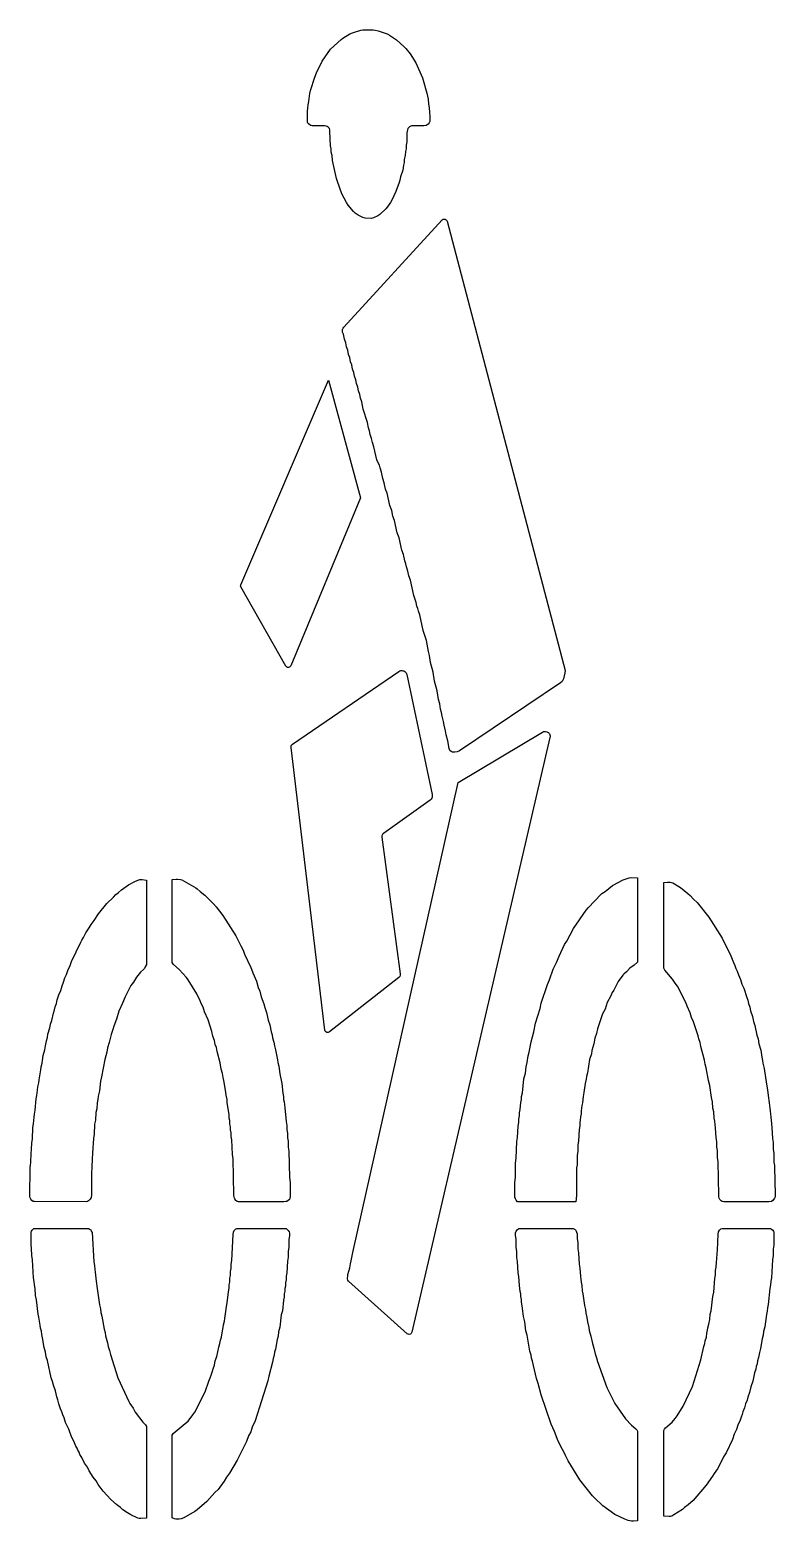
# Model space of a CAD drawing. Header units: inches. Extents: x 3 to 39, y 3 to 75.
import ezdxf

# ---------------------------------------------------------------- set-up
doc = ezdxf.new("R2010")
doc.units = ezdxf.units.IN
doc.header["$MEASUREMENT"] = 0
doc.layers.add('CUT', color=1, linetype='Continuous')

msp = doc.modelspace()

# ---------------------------------------------------------------- linework, layer by layer
at = {"layer": 'CUT'}
for points in [[(20.415, 66.66), (20.261, 66.437), (20.191, 66.352), (19.904, 66.084), (19.809, 66.013), (19.597, 65.923), (19.492, 65.896), (19.202, 65.911), (19.086, 65.934), (18.866, 66.053), (18.716, 66.151), (18.639, 66.23), (18.382, 66.539), (18.301, 66.666), (18.07, 67.09), (17.855, 67.675), (17.81, 67.819), (17.618, 68.697), (17.595, 68.936), (17.562, 69.096), (17.554, 69.254), (17.526, 69.404), (17.496, 70.097), (17.486, 70.176), (17.467, 70.23), (17.441, 70.271), (17.407, 70.304), (17.358, 70.336), (17.314, 70.353), (17.226, 70.363), (16.634, 70.369), (16.578, 70.383), (16.517, 70.414), (16.462, 70.455), (16.434, 70.492), (16.416, 70.536), (16.407, 70.604), (16.408, 71.065), (16.434, 71.216), (16.443, 71.383), (16.48, 71.543), (16.531, 71.931), (16.564, 72.068), (16.764, 72.722), (16.846, 72.927), (17.117, 73.489), (17.528, 74.06), (18.031, 74.537), (18.122, 74.599), (18.459, 74.802), (18.586, 74.858), (18.992, 74.978), (19.09, 74.996), (19.21, 75), (19.582, 74.999), (19.682, 74.991), (19.826, 74.951), (20.266, 74.806), (20.37, 74.748), (20.715, 74.521), (21.087, 74.183), (21.167, 74.093), (21.365, 73.839), (21.647, 73.399), (21.971, 72.684), (22.181, 71.939), (22.234, 71.652), (22.259, 71.403), (22.292, 71.243), (22.298, 71.004), (22.327, 70.814), (22.327, 70.654), (22.317, 70.577), (22.29, 70.516), (22.243, 70.453), (22.192, 70.407), (22.141, 70.382), (22.025, 70.364), (21.443, 70.358), (21.397, 70.345), (21.346, 70.317), (21.294, 70.274), (21.26, 70.23), (21.242, 70.178), (21.211, 70.02), (21.205, 69.6), (21.179, 69.439), (21.172, 69.261), (21.147, 69.12), (21.134, 68.932), (21.088, 68.737), (21.074, 68.6), (21.042, 68.459), (21.009, 68.231), (20.907, 67.905), (20.876, 67.739), (20.845, 67.634), (20.684, 67.189), (20.48, 66.774)], [(22.922, 65.821), (22.964, 65.853), (23.016, 65.865), (23.068, 65.858), (23.113, 65.831), (23.138, 65.8), (23.152, 65.767), (28.864, 44.063), (28.846, 43.952), (28.771, 43.665), (28.708, 43.542), (28.632, 43.466), (23.747, 40.198), (23.643, 40.142), (23.527, 40.127), (23.409, 40.131), (23.349, 40.153), (23.291, 40.214), (23.252, 40.303), (23.189, 40.669), (23.109, 40.959), (23.083, 41.157), (23.01, 41.428), (22.987, 41.606), (22.918, 41.857), (22.891, 42.044), (22.842, 42.206), (22.806, 42.454), (22.741, 42.674), (22.676, 43.091), (22.553, 43.548), (22.483, 43.995), (22.36, 44.451), (22.305, 44.788), (22.25, 44.986), (22.162, 45.511), (22.006, 46), (21.831, 46.755), (21.768, 46.933), (21.739, 47.057), (21.698, 47.178), (21.668, 47.354), (21.553, 47.696), (21.382, 48.431), (21.308, 48.638), (21.263, 48.864), (21.193, 49.073), (21.159, 49.227), (21.109, 49.367), (21.049, 49.662), (20.971, 49.878), (20.833, 50.476), (20.748, 50.711), (20.61, 51.309), (20.533, 51.525), (20.477, 51.801), (20.395, 52.036), (20.26, 52.624), (20.185, 52.831), (20.122, 53.135), (20.052, 53.332), (19.988, 53.647), (19.916, 53.856), (19.883, 53.988), (19.807, 54.134), (19.766, 54.247), (19.621, 54.874), (19.547, 55.081), (19.508, 55.277), (19.446, 55.455), (19.411, 55.632), (19.354, 55.791), (19.306, 56.037), (19.103, 56.69), (19.033, 57.034), (18.969, 57.212), (18.932, 57.399), (18.873, 57.567), (18.836, 57.754), (18.777, 57.922), (18.74, 58.109), (18.68, 58.278), (18.646, 58.454), (18.587, 58.623), (18.545, 58.828), (18.49, 58.978), (18.451, 59.174), (18.394, 59.333), (18.355, 59.529), (18.298, 59.688), (18.259, 59.884), (18.195, 60.062), (18.146, 60.308), (18.107, 60.404), (18.1, 60.477), (18.108, 60.538), (18.13, 60.596), (18.165, 60.646)], [(18.967, 52.401), (15.599, 44.299), (15.577, 44.264), (15.545, 44.237), (15.496, 44.219), (15.445, 44.222), (15.398, 44.244), (15.363, 44.282), (13.198, 48.104), (13.183, 48.153), (13.185, 48.182), (13.192, 48.206), (17.425, 58.093)], [(20.828, 44.028), (20.872, 44.05), (20.919, 44.063), (20.968, 44.067), (21.017, 44.061), (21.063, 44.046), (21.106, 44.021), (21.143, 43.989), (21.173, 43.951), (21.193, 43.913), (21.206, 43.872), (22.43, 38.085), (22.438, 38.016), (22.43, 37.959), (22.41, 37.905), (22.378, 37.857), (22.337, 37.816), (20.082, 36.199), (20.058, 36.177), (20.035, 36.148), (20.019, 36.116), (20.009, 36.08), (20.008, 36.028), (20.892, 29.42), (20.889, 29.358), (20.865, 29.3), (20.824, 29.255), (17.472, 26.619), (17.44, 26.601), (17.405, 26.591), (17.351, 26.595), (17.303, 26.619), (17.268, 26.66), (17.251, 26.711), (15.617, 40.352), (15.617, 40.398), (15.63, 40.443), (15.655, 40.482), (15.689, 40.514)], [(18.365, 14.908), (18.449, 15.228), (18.481, 15.426), (18.522, 15.576), (18.604, 15.968), (23.685, 38.663), (27.761, 41.097), (27.811, 41.119), (27.864, 41.129), (27.913, 41.128), (27.966, 41.115), (28.009, 41.094), (28.044, 41.07), (28.073, 41.039), (28.097, 41.004), (28.115, 40.966), (28.127, 40.919), (28.129, 40.87), (28.123, 40.829), (21.45, 12.126), (21.44, 12.097), (21.422, 12.068), (21.38, 12.034), (21.329, 12.019), (21.276, 12.024), (21.229, 12.049), (18.388, 14.589), (18.352, 14.639), (18.337, 14.696), (18.339, 14.736), (18.361, 14.836)], [(3.548, 24.931), (3.595, 25.114), (3.609, 25.242), (3.649, 25.48), (3.727, 25.761), (3.756, 25.949), (3.805, 26.186), (3.851, 26.348), (3.876, 26.515), (3.97, 26.812), (3.999, 26.988), (4.06, 27.166), (4.142, 27.529), (4.198, 27.688), (4.232, 27.832), (4.291, 27.991), (4.326, 28.165), (4.404, 28.404), (4.5, 28.623), (4.558, 28.846), (4.632, 29.019), (4.694, 29.23), (4.778, 29.4), (4.833, 29.581), (4.952, 29.835), (5.011, 30.013), (5.465, 30.956), (5.511, 31.044), (5.599, 31.177), (5.709, 31.401), (5.873, 31.642), (5.963, 31.808), (6.109, 31.999), (6.312, 32.323), (6.718, 32.822), (7.048, 33.133), (7.159, 33.251), (7.283, 33.348), (7.426, 33.482), (7.766, 33.716), (8.074, 33.885), (8.264, 33.958), (8.321, 33.971), (8.429, 33.971), (8.629, 33.948), (8.629, 29.881), (8.594, 29.787), (8.536, 29.683), (8.491, 29.631), (8.35, 29.503), (8.213, 29.343), (8.154, 29.261), (8.008, 29.021), (7.884, 28.864), (7.599, 28.322), (7.47, 28.001), (7.295, 27.617), (7.183, 27.241), (7.05, 26.905), (7.01, 26.731), (6.925, 26.496), (6.84, 26.113), (6.752, 25.847), (6.72, 25.641), (6.616, 25.284), (6.469, 24.451), (6.414, 24.244), (6.359, 23.775), (6.3, 23.521), (6.287, 23.363), (6.256, 23.203), (6.231, 22.903), (6.193, 22.724), (6.166, 22.354), (6.13, 22.174), (6.104, 21.673), (6.072, 21.493), (6.065, 21.224), (6.038, 21.054), (6.034, 20.713), (6.005, 20.524), (6.003, 20.052), (5.973, 19.833), (5.972, 18.736), (5.956, 18.621), (5.919, 18.554), (5.841, 18.466), (5.794, 18.437), (5.729, 18.425), (3.225, 18.426), (3.169, 18.437), (3.105, 18.477), (3.047, 18.542), (3.016, 18.603), (3, 18.68), (3.025, 20.088), (3.03, 20.177), (3.057, 20.327), (3.061, 20.758), (3.089, 20.938), (3.094, 21.258), (3.127, 21.447), (3.153, 22.01), (3.184, 22.179), (3.19, 22.348), (3.215, 22.499), (3.224, 22.656), (3.259, 22.836), (3.308, 23.387), (3.343, 23.557), (3.351, 23.684), (3.375, 23.815), (3.388, 23.973), (3.434, 24.168), (3.45, 24.315), (3.532, 24.794)], [(12.758, 21.406), (12.729, 21.566), (12.722, 21.745), (12.698, 21.886), (12.69, 22.034), (12.666, 22.174), (12.656, 22.342), (12.634, 22.463), (12.625, 22.63), (12.538, 23.199), (12.526, 23.357), (12.478, 23.561), (12.462, 23.708), (12.367, 24.283), (12.336, 24.414), (12.309, 24.612), (12.246, 24.823), (12.2, 25.13), (12.045, 25.682), (12.009, 25.867), (11.958, 26.017), (11.922, 26.204), (11.847, 26.411), (11.797, 26.633), (11.609, 27.196), (11.434, 27.592), (11.366, 27.811), (11.269, 27.998), (11.223, 28.118), (11.067, 28.454), (10.65, 29.131), (10.571, 29.248), (10.219, 29.634), (9.936, 29.873), (9.902, 29.919), (9.877, 29.974), (9.877, 33.984), (10.067, 33.998), (10.136, 33.996), (10.275, 33.979), (10.35, 33.956), (11.024, 33.576), (11.087, 33.527), (11.227, 33.398), (11.451, 33.228), (11.877, 32.8), (12.002, 32.656), (12.33, 32.235), (12.952, 31.26), (13.185, 30.769), (13.307, 30.562), (13.376, 30.379), (13.682, 29.733), (13.715, 29.65), (13.767, 29.467), (13.941, 29.071), (14.028, 28.772), (14.107, 28.59), (14.177, 28.318), (14.305, 27.969), (14.343, 27.795), (14.429, 27.56), (14.512, 27.188), (14.592, 26.962), (14.661, 26.627), (14.702, 26.478), (14.725, 26.342), (14.789, 26.131), (14.818, 25.945), (14.874, 25.753), (14.924, 25.426), (14.96, 25.276), (14.976, 25.139), (15.021, 24.965), (15.071, 24.598), (15.114, 24.434), (15.132, 24.288), (15.165, 24.137), (15.214, 23.667), (15.248, 23.507), (15.26, 23.351), (15.28, 23.249), (15.293, 23.123), (15.324, 22.962), (15.374, 22.3), (15.411, 22.101), (15.417, 21.892), (15.444, 21.732), (15.449, 21.513), (15.475, 21.353), (15.481, 21.063), (15.512, 20.863), (15.54, 19.596), (15.573, 19.347), (15.573, 18.673), (15.563, 18.596), (15.536, 18.535), (15.484, 18.477), (15.418, 18.439), (15.361, 18.426), (15.272, 18.423), (13.08, 18.425), (13.042, 18.429), (13.009, 18.44), (12.975, 18.458), (12.948, 18.479), (12.9, 18.561), (12.866, 18.633), (12.851, 18.754), (12.822, 20.494), (12.787, 20.704)], [(27.12, 25.64), (27.21, 26.143), (27.348, 26.626), (27.425, 27.041), (27.648, 27.752), (27.704, 28.014), (27.998, 28.903), (28.106, 29.139), (28.281, 29.653), (28.438, 29.979), (28.563, 30.28), (28.83, 30.836), (28.929, 30.995), (29.254, 31.608), (29.874, 32.501), (29.976, 32.625), (30.573, 33.251), (30.634, 33.302), (30.785, 33.399), (31.137, 33.684), (31.664, 33.955), (31.802, 34.017), (31.945, 34.062), (32.074, 34.072), (32.346, 34.062), (32.346, 29.996), (32.189, 29.847), (31.979, 29.701), (31.817, 29.523), (31.69, 29.41), (31.643, 29.358), (31.421, 29.048), (31.201, 28.641), (31.122, 28.516), (31.058, 28.365), (30.886, 28.035), (30.781, 27.721), (30.667, 27.487), (30.425, 26.762), (30.376, 26.539), (30.294, 26.313), (30.241, 26.048), (30.148, 25.731), (30.122, 25.565), (30.039, 25.286), (29.929, 24.642), (29.887, 24.472), (29.871, 24.336), (29.818, 24.132), (29.762, 23.694), (29.718, 23.505), (29.692, 23.196), (29.664, 23.064), (29.652, 22.939), (29.629, 22.817), (29.622, 22.669), (29.597, 22.528), (29.588, 22.361), (29.565, 22.24), (29.557, 22.082), (29.527, 21.912), (29.5, 21.35), (29.469, 21.17), (29.463, 20.85), (29.435, 20.671), (29.431, 20.209), (29.406, 20.059), (29.401, 19.98), (29.4, 18.722), (29.366, 18.423), (26.558, 18.423), (26.497, 18.496), (26.455, 18.561), (26.432, 18.635), (26.425, 18.724), (26.425, 19.358), (26.456, 19.597), (26.457, 20.291), (26.491, 20.52), (26.518, 21.324), (26.554, 21.523), (26.582, 22.074), (26.613, 22.244), (26.619, 22.413), (26.645, 22.563), (26.653, 22.721), (26.684, 22.881), (26.709, 23.211), (26.74, 23.361), (26.751, 23.508), (26.788, 23.678), (26.867, 24.357), (26.935, 24.629), (26.97, 24.939), (27.023, 25.142), (27.072, 25.468)], [(36.217, 20.892), (36.189, 21.062), (36.183, 21.331), (36.151, 21.511), (36.125, 21.983), (36.095, 22.143), (36.085, 22.31), (36.055, 22.461), (36.029, 22.77), (35.991, 22.94), (35.965, 23.249), (35.918, 23.447), (35.84, 24.036), (35.781, 24.269), (35.666, 24.89), (35.618, 25.062), (35.591, 25.249), (35.41, 25.909), (35.373, 26.104), (35.305, 26.292), (35.277, 26.438), (35.252, 26.524), (35.058, 27.107), (34.964, 27.315), (34.9, 27.537), (34.745, 27.863), (34.684, 28.04), (34.278, 28.826), (34.169, 28.968), (34.046, 29.174), (33.674, 29.609), (33.645, 29.659), (33.626, 29.704), (33.626, 33.828), (33.794, 33.844), (33.923, 33.846), (33.991, 33.838), (34.055, 33.815), (34.423, 33.588), (34.788, 33.304), (34.893, 33.21), (35.06, 33.023), (35.23, 32.868), (35.803, 32.167), (36.436, 31.15), (36.863, 30.295), (36.982, 29.975), (37.058, 29.823), (37.101, 29.685), (37.171, 29.556), (37.228, 29.376), (37.329, 29.157), (37.396, 28.927), (37.487, 28.727), (37.637, 28.279), (37.675, 28.154), (37.708, 27.989), (37.773, 27.811), (37.807, 27.646), (37.905, 27.361), (37.952, 27.126), (38.02, 26.938), (38.121, 26.466), (38.174, 26.289), (38.211, 26.041), (38.299, 25.743), (38.353, 25.395), (38.389, 25.245), (38.405, 25.108), (38.468, 24.856), (38.573, 24.098), (38.614, 23.919), (38.625, 23.803), (38.646, 23.691), (38.656, 23.554), (38.711, 23.204), (38.72, 23.067), (38.743, 22.946), (38.751, 22.788), (38.774, 22.666), (38.783, 22.499), (38.808, 22.358), (38.815, 22.18), (38.846, 22.01), (38.872, 21.478), (38.905, 21.279), (38.909, 20.938), (38.937, 20.759), (38.941, 20.337), (38.968, 20.177), (38.973, 20.098), (39, 18.77), (38.997, 18.661), (38.973, 18.589), (38.888, 18.481), (38.819, 18.435), (38.694, 18.423), (36.52, 18.424), (36.444, 18.437), (36.385, 18.469), (36.333, 18.525), (36.3, 18.596), (36.286, 18.653), (36.281, 18.733), (36.251, 20.352), (36.221, 20.552)], [(5.967, 16.999), (6.005, 16.94), (6.096, 15.516), (6.128, 15.346), (6.136, 15.158), (6.16, 15.027), (6.168, 14.869), (6.192, 14.738), (6.202, 14.591), (6.224, 14.479), (6.233, 14.342), (6.255, 14.231), (6.363, 13.438), (6.409, 13.255), (6.43, 13.067), (6.473, 12.903), (6.589, 12.271), (6.635, 12.109), (6.657, 11.952), (6.755, 11.614), (6.79, 11.429), (6.853, 11.239), (6.889, 11.054), (7.254, 9.924), (7.775, 8.779), (7.83, 8.684), (7.988, 8.451), (8.089, 8.268), (8.466, 7.785), (8.584, 7.655), (8.629, 7.568), (8.629, 3.148), (8.369, 3.128), (8.279, 3.132), (8.212, 3.147), (7.874, 3.3), (7.711, 3.399), (7.495, 3.546), (7.374, 3.66), (7.26, 3.734), (7.184, 3.799), (6.919, 4.046), (6.546, 4.454), (6.304, 4.776), (6.204, 4.947), (6.059, 5.124), (5.859, 5.438), (5.781, 5.604), (5.642, 5.798), (5.509, 6.08), (5.423, 6.225), (5.381, 6.328), (5.319, 6.427), (5.281, 6.53), (5.224, 6.623), (5.131, 6.865), (5.015, 7.064), (4.88, 7.442), (4.731, 7.761), (4.663, 7.991), (4.602, 8.127), (4.554, 8.278), (4.483, 8.431), (4.406, 8.66), (4.36, 8.852), (4.3, 9.007), (4.236, 9.291), (4.14, 9.567), (4.102, 9.74), (4.036, 9.928), (3.85, 10.753), (3.795, 10.93), (3.759, 11.167), (3.693, 11.387), (3.618, 11.854), (3.578, 12.013), (3.559, 12.169), (3.518, 12.324), (3.502, 12.461), (3.438, 12.847), (3.405, 12.987), (3.326, 13.687), (3.28, 13.895), (3.257, 14.235), (3.224, 14.415), (3.215, 14.573), (3.183, 14.743), (3.129, 15.616), (3.093, 15.825), (3.089, 16.166), (3.061, 16.345), (3.065, 16.956), (3.077, 17.001), (3.107, 17.049), (3.196, 17.135), (5.795, 17.135), (5.831, 17.13), (5.862, 17.12), (5.916, 17.086), (5.94, 17.059)], [(12.941, 17.105), (12.97, 17.12), (13.001, 17.13), (13.038, 17.135), (15.388, 17.135), (15.485, 17.041), (15.521, 16.972), (15.537, 16.906), (15.539, 16.778), (15.511, 16.598), (15.508, 16.207), (15.48, 16.037), (15.474, 15.738), (15.443, 15.558), (15.416, 14.996), (15.386, 14.826), (15.38, 14.657), (15.354, 14.507), (15.346, 14.349), (15.323, 14.227), (15.315, 14.1), (15.291, 13.969), (15.28, 13.822), (15.246, 13.662), (15.197, 13.162), (15.147, 12.954), (15.069, 12.366), (15.01, 12.133), (14.987, 11.935), (14.944, 11.771), (14.859, 11.298), (14.819, 11.165), (14.795, 11.009), (14.751, 10.856), (14.727, 10.679), (14.54, 10), (14.5, 9.774), (13.878, 7.839), (13.737, 7.539), (13.667, 7.321), (13.562, 7.116), (13.47, 6.851), (13.018, 5.941), (12.648, 5.318), (12.496, 5.118), (12.387, 4.929), (12.092, 4.535), (11.936, 4.384), (11.557, 3.954), (11.08, 3.551), (10.968, 3.468), (10.432, 3.169), (10.303, 3.113), (10.206, 3.097), (10.056, 3.099), (9.983, 3.119), (9.877, 3.159), (9.877, 7.153), (9.916, 7.232), (10.508, 7.713), (10.642, 7.834), (10.872, 8.126), (10.971, 8.265), (11.475, 9.25), (11.647, 9.754), (11.718, 9.917), (11.753, 10.049), (11.814, 10.196), (11.85, 10.349), (11.917, 10.527), (11.96, 10.743), (12.033, 10.949), (12.129, 11.402), (12.181, 11.57), (12.21, 11.736), (12.252, 11.885), (12.299, 12.193), (12.336, 12.343), (12.352, 12.48), (12.397, 12.653), (12.412, 12.79), (12.474, 13.119), (12.499, 13.368), (12.538, 13.537), (12.59, 14.078), (12.624, 14.247), (12.634, 14.415), (12.658, 14.546), (12.664, 14.724), (12.689, 14.865), (12.697, 15.053), (12.723, 15.203), (12.73, 15.412), (12.76, 15.582), (12.817, 16.838), (12.84, 16.949), (12.87, 17.026), (12.887, 17.054), (12.911, 17.082)], [(29.5, 15.949), (29.527, 15.407), (29.564, 15.218), (29.592, 14.818), (29.62, 14.677), (29.631, 14.531), (29.662, 14.38), (29.685, 14.121), (29.716, 13.97), (29.792, 13.406), (29.838, 13.222), (29.859, 13.035), (29.91, 12.841), (29.941, 12.623), (30, 12.353), (30.023, 12.208), (30.104, 11.939), (30.171, 11.574), (30.248, 11.345), (30.308, 11.072), (30.376, 10.885), (30.416, 10.701), (30.87, 9.453), (31.254, 8.678), (31.768, 7.933), (32.056, 7.639), (32.276, 7.466), (32.316, 7.411), (32.346, 7.348), (32.346, 3.017), (32.155, 3.002), (32.056, 3), (31.977, 3.009), (31.9, 3.03), (31.732, 3.096), (31.261, 3.324), (30.682, 3.742), (30.277, 4.119), (30.179, 4.22), (29.561, 5), (29, 5.907), (28.867, 6.167), (28.805, 6.32), (28.72, 6.463), (28.523, 6.86), (28.348, 7.331), (28.181, 7.686), (27.69, 9.102), (27.554, 9.649), (27.466, 9.893), (27.28, 10.718), (27.234, 10.877), (27.209, 11.011), (27.152, 11.203), (27.018, 11.976), (26.962, 12.183), (26.905, 12.631), (26.84, 12.883), (26.785, 13.403), (26.749, 13.573), (26.74, 13.71), (26.716, 13.841), (26.708, 13.968), (26.685, 14.09), (26.675, 14.227), (26.646, 14.377), (26.619, 14.808), (26.582, 14.997), (26.556, 15.529), (26.522, 15.728), (26.518, 16.038), (26.49, 16.218), (26.487, 16.609), (26.458, 16.798), (26.463, 16.917), (26.489, 17.001), (26.539, 17.072), (26.611, 17.135), (29.212, 17.135), (29.244, 17.131), (29.28, 17.12), (29.334, 17.086), (29.359, 17.058), (29.376, 17.031), (29.388, 17), (29.411, 16.951), (29.431, 16.879), (29.435, 16.628), (29.462, 16.458), (29.467, 16.148)], [(35.701, 12.075), (35.733, 12.215), (35.747, 12.342), (35.79, 12.506), (35.836, 12.744), (35.865, 12.992), (35.905, 13.151), (35.985, 13.85), (36.03, 14.049), (36.083, 14.71), (36.119, 14.899), (36.125, 15.108), (36.152, 15.268), (36.158, 15.497), (36.185, 15.667), (36.19, 15.917), (36.22, 16.087), (36.247, 16.86), (36.267, 16.975), (36.311, 17.05), (36.376, 17.107), (36.439, 17.128), (36.538, 17.135), (38.701, 17.133), (38.768, 17.122), (38.819, 17.097), (38.881, 17.049), (38.92, 16.998), (38.934, 16.954), (38.938, 16.896), (38.938, 16.323), (38.909, 16.133), (38.905, 15.823), (38.869, 15.614), (38.816, 14.751), (38.784, 14.581), (38.773, 14.404), (38.738, 14.234), (38.659, 13.454), (38.624, 13.294), (38.612, 13.138), (38.575, 12.977), (38.495, 12.379), (38.437, 12.156), (38.419, 11.978), (38.373, 11.804), (38.29, 11.341), (38.235, 11.15), (38.2, 10.902), (38.151, 10.739), (38.129, 10.603), (38.087, 10.472), (38.063, 10.337), (38.002, 10.158), (37.92, 9.765), (37.821, 9.492), (37.757, 9.207), (37.678, 8.991), (37.642, 8.838), (37.573, 8.673), (37.522, 8.469), (37.444, 8.286), (37.402, 8.142), (37.35, 8.015), (37.314, 7.884), (37.195, 7.63), (37.13, 7.42), (37.021, 7.206), (36.934, 6.95), (36.627, 6.305), (36.502, 6.114), (36.426, 5.934), (36.206, 5.527), (36.129, 5.41), (36.045, 5.307), (35.967, 5.166), (35.67, 4.736), (35.031, 3.998), (34.793, 3.782), (34.623, 3.659), (34.516, 3.56), (34.108, 3.304), (34.004, 3.247), (33.948, 3.23), (33.879, 3.225), (33.626, 3.243), (33.626, 7.375), (33.657, 7.448), (33.704, 7.511), (34.024, 7.785), (34.169, 7.951), (34.267, 8.091), (34.562, 8.559), (35.001, 9.509), (35.413, 10.782), (35.557, 11.43), (35.6, 11.58), (35.624, 11.714), (35.675, 11.886)]]:
    msp.add_lwpolyline(points, close=True, dxfattribs=at)

doc.saveas('drawing.dxf')
